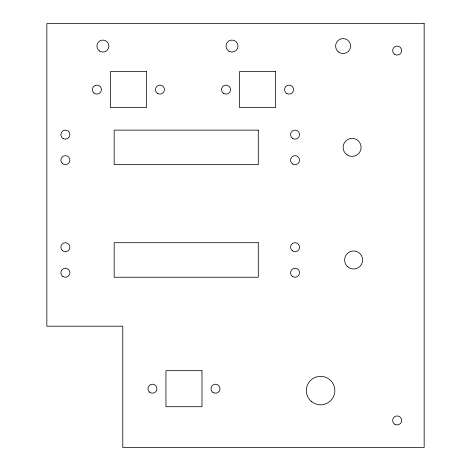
<?xml version="1.0" encoding="UTF-8"?>
<svg xmlns="http://www.w3.org/2000/svg" width="471" height="471" viewBox="0 0 471 471"><rect width="100%" height="100%" fill="white"/><g stroke="black" fill="none" stroke-linecap="round" stroke-linejoin="round"><path stroke-width="0.71" d="M424.159 23.55L46.841 23.55L46.841 326.209L122.784 326.209L122.784 447.45L424.159 447.45L424.159 23.55M146.446 71.58L110.414 71.58L110.414 107.612L146.446 107.612L146.446 71.58M275.547 71.58L239.515 71.58L239.515 107.612L275.547 107.612L275.547 71.58M258.279 130.126L114.17 130.126L114.17 164.656L258.279 164.656L258.279 130.126M258.279 242.712L114.17 242.712L114.17 277.242L258.279 277.242L258.279 242.712M201.988 370.689L165.957 370.689L165.957 406.714L201.988 406.714L201.988 370.689M347.233 266.345A9.008 9.008 0 0 0 362.305 262.306A9.008 9.008 0 0 0 351.272 251.279A9.008 9.008 0 0 0 347.233 266.345M311.178 401.298A14.26 14.26 0 0 0 334.563 393.362A14.26 14.26 0 0 0 315.994 377.077A14.26 14.26 0 0 0 311.178 401.298M292.32 276.312A4.504 4.504 0 0 0 299.527 273.327A4.504 4.504 0 0 0 293.333 268.576A4.504 4.504 0 0 0 292.32 276.312M394.886 424.33A4.504 4.504 0 0 0 401.639 420.426A4.504 4.504 0 0 0 394.886 416.529A4.504 4.504 0 0 0 394.886 424.33M149.707 392.272A4.504 4.504 0 0 0 156.914 389.287A4.504 4.504 0 0 0 150.726 384.542A4.504 4.504 0 0 0 149.707 392.272M212.998 392.449A4.504 4.504 0 0 0 219.992 388.999A4.504 4.504 0 0 0 213.504 384.666A4.504 4.504 0 0 0 212.998 392.449M157.214 93.17A4.504 4.504 0 0 0 164.42 90.185A4.504 4.504 0 0 0 158.232 85.434A4.504 4.504 0 0 0 157.214 93.17M223.501 93.34A4.504 4.504 0 0 0 230.502 89.89A4.504 4.504 0 0 0 224.013 85.557A4.504 4.504 0 0 0 223.501 93.34M286.551 93.34A4.504 4.504 0 0 0 293.551 89.89A4.504 4.504 0 0 0 287.063 85.557A4.504 4.504 0 0 0 286.551 93.34M229.006 51.262A6.005 6.005 0 0 0 238.014 46.064A6.005 6.005 0 0 0 229.006 40.859A6.005 6.005 0 0 0 229.006 51.262M338.525 52.016A7.507 7.507 0 0 0 350.536 47.041A7.507 7.507 0 0 0 340.221 39.128A7.507 7.507 0 0 0 338.525 52.016M394.886 54.471A4.504 4.504 0 0 0 401.639 50.574A4.504 4.504 0 0 0 394.886 46.67A4.504 4.504 0 0 0 394.886 54.471M292.556 138.374A4.504 4.504 0 0 0 299.55 134.924A4.504 4.504 0 0 0 293.068 130.591A4.504 4.504 0 0 0 292.556 138.374M292.809 164.049A4.504 4.504 0 0 0 299.562 160.152A4.504 4.504 0 0 0 292.809 156.248A4.504 4.504 0 0 0 292.809 164.049M347.098 154.877A9.008 9.008 0 0 0 361.092 147.982A9.008 9.008 0 0 0 348.122 139.31A9.008 9.008 0 0 0 347.098 154.877M292.32 250.79A4.504 4.504 0 0 0 299.527 247.805A4.504 4.504 0 0 0 293.333 243.06A4.504 4.504 0 0 0 292.32 250.79M99.575 51.056A6.005 6.005 0 0 0 108.901 46.452A6.005 6.005 0 0 0 100.252 40.677A6.005 6.005 0 0 0 99.575 51.056M93.935 92.981A4.504 4.504 0 0 0 101.324 90.473A4.504 4.504 0 0 0 95.46 85.333A4.504 4.504 0 0 0 93.935 92.981M63.132 138.533A4.504 4.504 0 0 0 69.885 134.629A4.504 4.504 0 0 0 63.132 130.732A4.504 4.504 0 0 0 63.132 138.533M62.637 163.725A4.504 4.504 0 0 0 69.843 160.741A4.504 4.504 0 0 0 63.656 155.989A4.504 4.504 0 0 0 62.637 163.725M62.878 276.483A4.504 4.504 0 0 0 69.873 273.033A4.504 4.504 0 0 0 63.391 268.7A4.504 4.504 0 0 0 62.878 276.483M62.413 250.601A4.504 4.504 0 0 0 69.796 248.093A4.504 4.504 0 0 0 63.932 242.954A4.504 4.504 0 0 0 62.413 250.601"/></g></svg>
